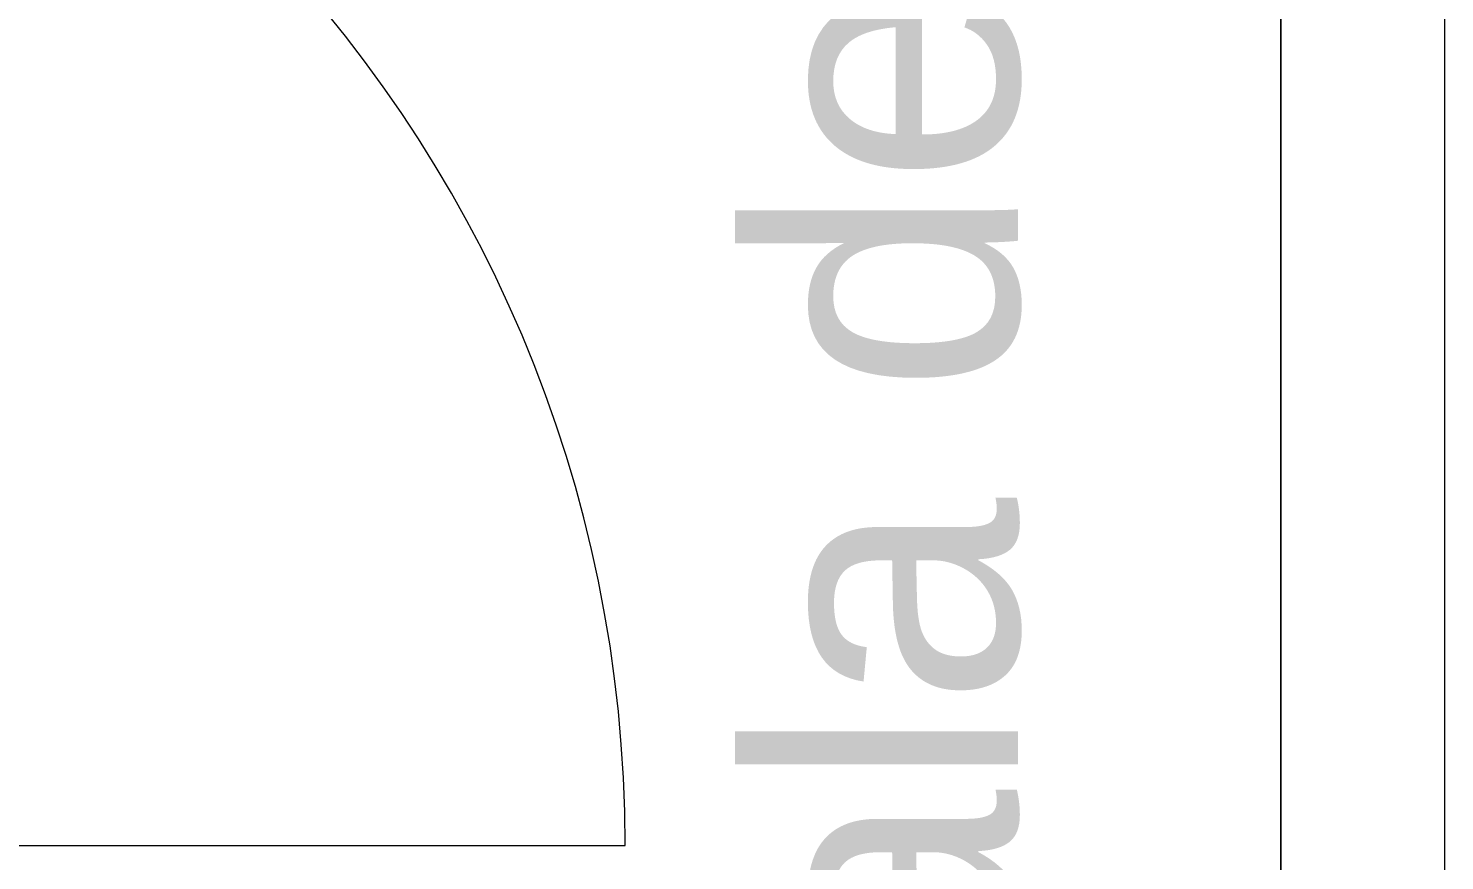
# Model space of a CAD drawing. Header units: millimetres. Extents: x -461 to 1315, y -154 to 152.
# Drawn here: x -183.042 to -181.746, y -153.477 to -152.715 of the extents above; entities that cross this region are included whole.
import ezdxf

# ---------------------------------------------------------------- set-up
doc = ezdxf.new("R2010")
doc.units = ezdxf.units.MM
doc.layers.add('A-DOOR', color=251, linetype='Continuous', lineweight=13)
doc.layers.add('A-WALL', color=253, linetype='Continuous', lineweight=15)
doc.styles.get("Standard").update_dxf_attribs({"font": 'arial.ttf'})

msp = doc.modelspace()

# ---------------------------------------------------------------- linework, layer by layer
at = {"layer": 'A-DOOR'}
msp.add_line((-183.6956, -153.4628, 0.072), (-182.4956, -153.4628, 0.072), dxfattribs=at)
msp.add_line((-183.6956, -153.4628, 0.072), (-182.4956, -153.4628, 0.072), dxfattribs=at)
msp.add_arc((-183.6956, -153.4628, 0.072), 1.2, 0, 90, dxfattribs=at)
msp.add_arc((-183.6956, -153.4628, 0.072), 1.2, 0, 90, dxfattribs=at)
at = {"layer": 'A-WALL'}
for p, q in [((-181.7456, -154.1128, 0.072), (-181.7456, -119.1128, 0.072)), ((-181.7456, -154.1128, 0.072), (-181.7456, -119.1128, 0.072)), ((-181.8956, -144.5597, 0.072), (-181.8956, -154.1128, 0.072)), ((-181.8956, -144.5597, 0.072), (-181.8956, -154.1128, 0.072)), ((-181.8956, -153.9628, 0.072), (-181.8956, -151.3628, 0.072)), ((-181.8956, -153.9628, 0.072), (-181.8956, -151.3628, 0.072))]:
    msp.add_line(p, q, dxfattribs=at)

# ---------------------------------------------------------------- texts
at = {"layer": 'A-WALL', "insert": (-182.3819, -153.8316, 0.072), "char_height": 0.245775, "attachment_point": 1, "rotation": 90}
msp.add_mtext_dynamic_manual_height_columns('Sala de juntas', width=2.32677, gutter_width=1.2289, heights=[0], dxfattribs=at)
msp.add_mtext_dynamic_manual_height_columns('Sala de juntas', width=2.32677, gutter_width=1.2289, heights=[0], dxfattribs=at)

doc.saveas('drawing.dxf')
